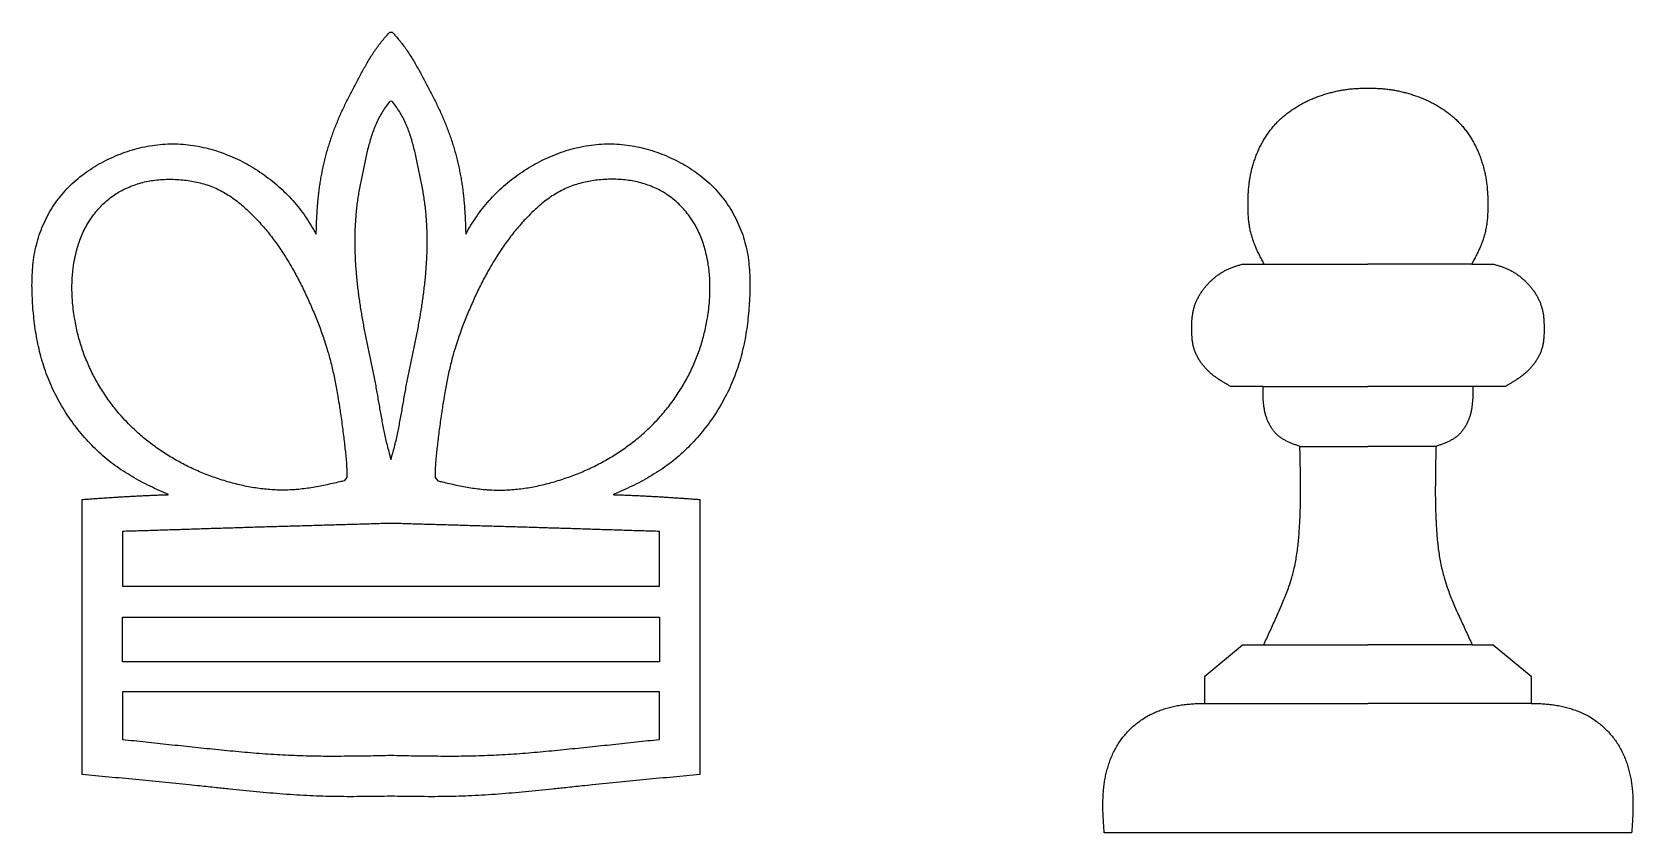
# Model space of a CAD drawing. Header units: millimetres. Extents: x 2 to 49.4, y 1.8 to 34.9.
# Drawn here: x 20.67 to 48.66, y 20.86 to 34.86 of the extents above; entities that cross this region are included whole.
import ezdxf

# ---------------------------------------------------------------- set-up
doc = ezdxf.new("R2010")
doc.units = ezdxf.units.MM
doc.layers.add('Layer1', color=1, linetype='Continuous')

msp = doc.modelspace()

# ---------------------------------------------------------------- linework, layer by layer
at = {"layer": 'Layer1'}
for points in [[(32.349, 26.687), (32.349, 21.879, 0.000035), (32.114, 21.857, 0.000106), (31.88, 21.835, 0.000177), (31.645, 21.813, 0.000248), (31.411, 21.791, 0.000318), (31.176, 21.768, 0.000389), (30.942, 21.745, 0.000459), (30.707, 21.722, 0.00053), (30.473, 21.698, 0.000585), (30.289, 21.679, 0.000213), (30.004, 21.649, -0.000358), (29.769, 21.624, -0.000928), (29.535, 21.6, -0.001499), (29.3, 21.577, -0.002071), (29.065, 21.556, -0.002644), (28.83, 21.537, -0.003218), (28.595, 21.521, -0.003792), (28.36, 21.508, -0.004362), (28.141, 21.499, -0.004097), (27.89, 21.493, -0.003184), (27.654, 21.492, -0.002272), (27.418, 21.493, -0.001363), (27.183, 21.495, -0.000454), (26.947, 21.499, -0.000454), (26.711, 21.495, -0.001363), (26.476, 21.493, -0.002272), (26.24, 21.492, -0.003184), (26.004, 21.493, -0.004097), (25.753, 21.499, -0.004362), (25.534, 21.508, -0.003792), (25.299, 21.521, -0.003218), (25.064, 21.537, -0.002644), (24.829, 21.556, -0.002071), (24.594, 21.577, -0.001499), (24.359, 21.6, -0.000928), (24.125, 21.624, -0.000358), (23.89, 21.649, 0.000213), (23.605, 21.679, 0.000585), (23.421, 21.698, 0.00053), (23.187, 21.722, 0.000459), (22.952, 21.745, 0.000389), (22.718, 21.768, 0.000318), (22.483, 21.791, 0.000248), (22.249, 21.813, 0.000177), (22.014, 21.835, 0.000106), (21.78, 21.857, 0.000035), (21.545, 21.879), (21.545, 26.687, -0.000037), (21.634, 26.693, -0.000111), (21.723, 26.7, -0.000185), (21.812, 26.706, -0.000259), (21.901, 26.712, -0.000333), (21.99, 26.718, -0.000407), (22.079, 26.724, -0.000481), (22.169, 26.729, -0.000555), (22.258, 26.735, -0.00063), (22.347, 26.74, -0.000704), (22.436, 26.745, -0.000778), (22.525, 26.75, -0.000852), (22.614, 26.754, -0.000926), (22.703, 26.758, -0.000975), (22.792, 26.762, -0.00095), (22.881, 26.766, -0.00092), (22.97, 26.769, -0.00089), (23.059, 26.771, -0.004508), (22.896, 26.844, -0.006452), (22.734, 26.92, -0.008413), (22.575, 27, -0.010376), (22.419, 27.087, -0.012311), (22.268, 27.18, -0.014002), (22.121, 27.281, -0.013974), (21.98, 27.392, -0.013575), (21.844, 27.51, -0.013243), (21.714, 27.636, -0.012981), (21.59, 27.768, -0.012789), (21.474, 27.908, -0.01267), (21.364, 28.053, -0.012623), (21.262, 28.203, -0.012649), (21.168, 28.359, -0.012748), (21.082, 28.519, -0.012921), (21.004, 28.682, -0.013166), (20.936, 28.848, -0.0131), (20.876, 29.018, -0.0123), (20.826, 29.189, -0.011437), (20.783, 29.362, -0.01055), (20.748, 29.538, -0.009653), (20.721, 29.714, -0.008761), (20.7, 29.892, -0.007881), (20.684, 30.071, -0.007369), (20.674, 30.25, -0.009295), (20.67, 30.429, -0.011748), (20.674, 30.609, -0.01427), (20.687, 30.787, -0.016823), (20.71, 30.964, -0.019319), (20.747, 31.138, -0.020277), (20.797, 31.31, -0.020057), (20.862, 31.478, -0.020076), (20.94, 31.64, -0.02033), (21.03, 31.796, -0.020812), (21.133, 31.943, -0.021346), (21.248, 32.081, -0.020562), (21.374, 32.209, -0.019446), (21.509, 32.326, -0.018373), (21.654, 32.432, -0.017384), (21.806, 32.529, -0.016506), (21.964, 32.615, -0.015872), (22.128, 32.691, -0.016088), (22.296, 32.756, -0.016543), (22.468, 32.81, -0.017104), (22.643, 32.852, -0.017758), (22.82, 32.882, -0.018488), (22.998, 32.899, -0.019246), (23.177, 32.902, -0.018946), (23.355, 32.892, -0.018084), (23.533, 32.868, -0.017277), (23.709, 32.832, -0.016551), (23.883, 32.784, -0.015921), (24.054, 32.724, -0.015399), (24.221, 32.654, -0.014992), (24.384, 32.574, -0.014705), (24.541, 32.484, -0.014597), (24.693, 32.385, -0.014649), (24.838, 32.278, -0.014754), (24.977, 32.163, -0.01491), (25.108, 32.041, -0.015116), (25.231, 31.911, -0.015369), (25.346, 31.774, -0.015663), (25.452, 31.63, -0.012952), (25.548, 31.481, -0.006202), (25.64, 31.327, -0.001409), (25.643, 31.428, -0.001966), (25.646, 31.528, -0.002524), (25.651, 31.628, -0.003082), (25.657, 31.728, -0.003641), (25.664, 31.828, -0.004198), (25.673, 31.928, -0.004752), (25.683, 32.028, -0.005261), (25.695, 32.127, -0.005355), (25.71, 32.227, -0.005345), (25.727, 32.326, -0.005341), (25.746, 32.425, -0.005342), (25.767, 32.523, -0.00535), (25.79, 32.621, -0.005362), (25.815, 32.718, -0.00538), (25.842, 32.815, -0.005404), (25.871, 32.911, -0.005433), (25.903, 33.007, -0.005468), (25.936, 33.101, -0.005508), (25.971, 33.195, -0.005355), (26.009, 33.288, -0.004859), (26.048, 33.38, -0.004353), (26.089, 33.472, -0.003842), (26.132, 33.562, -0.00333), (26.176, 33.653, -0.002818), (26.221, 33.742, -0.002306), (26.266, 33.831, -0.001796), (26.313, 33.92, -0.001287), (26.36, 34.009, -0.001001), (26.408, 34.098, -0.002177), (26.456, 34.186, -0.003624), (26.506, 34.274, -0.005085), (26.556, 34.361, -0.00656), (26.609, 34.446, -0.008048), (26.664, 34.53, -0.009539), (26.722, 34.611, -0.010375), (26.783, 34.69, -0.008243), (26.847, 34.767, -0.00575), (26.913, 34.843, -0.444931), (26.981, 34.843, -0.00575), (27.047, 34.767, -0.008243), (27.111, 34.69, -0.010375), (27.172, 34.611, -0.009539), (27.23, 34.53, -0.008048), (27.285, 34.446, -0.00656), (27.338, 34.361, -0.005085), (27.388, 34.274, -0.003624), (27.438, 34.186, -0.002177), (27.486, 34.098, -0.001001), (27.534, 34.009, -0.001287), (27.581, 33.92, -0.001796), (27.628, 33.831, -0.002306), (27.673, 33.742, -0.002818), (27.718, 33.653, -0.00333), (27.762, 33.562, -0.003842), (27.805, 33.472, -0.004353), (27.846, 33.38, -0.004859), (27.885, 33.288, -0.005355), (27.923, 33.195, -0.005508), (27.958, 33.101, -0.005468), (27.991, 33.007, -0.005433), (28.023, 32.911, -0.005404), (28.052, 32.815, -0.00538), (28.079, 32.718, -0.005362), (28.104, 32.621, -0.00535), (28.128, 32.523, -0.005342), (28.148, 32.425, -0.005341), (28.167, 32.326, -0.005345), (28.184, 32.227, -0.005355), (28.199, 32.127, -0.005261), (28.211, 32.028, -0.004752), (28.221, 31.928, -0.004198), (28.23, 31.828, -0.003641), (28.237, 31.728, -0.003082), (28.243, 31.628, -0.002524), (28.248, 31.528, -0.001966), (28.251, 31.428, -0.001409), (28.254, 31.327, -0.006202), (28.346, 31.481, -0.012952), (28.443, 31.63, -0.015663), (28.548, 31.774, -0.015369), (28.663, 31.911, -0.015116), (28.786, 32.041, -0.01491), (28.917, 32.163, -0.014754), (29.056, 32.278, -0.014649), (29.201, 32.385, -0.014597), (29.353, 32.484, -0.014705), (29.51, 32.574, -0.014992), (29.673, 32.654, -0.015399), (29.84, 32.724, -0.015921), (30.011, 32.784, -0.016551), (30.185, 32.832, -0.017277), (30.361, 32.868, -0.018084), (30.539, 32.892, -0.018946), (30.717, 32.902, -0.019246), (30.896, 32.899, -0.018488), (31.074, 32.882, -0.017758), (31.251, 32.852, -0.017104), (31.426, 32.81, -0.016543), (31.598, 32.756, -0.016088), (31.766, 32.691, -0.015872), (31.93, 32.615, -0.016506), (32.088, 32.529, -0.017384), (32.24, 32.432, -0.018373), (32.385, 32.326, -0.019446), (32.52, 32.209, -0.020562), (32.646, 32.081, -0.021346), (32.761, 31.943, -0.020812), (32.864, 31.796, -0.02033), (32.954, 31.64, -0.020076), (33.032, 31.478, -0.020057), (33.097, 31.31, -0.020277), (33.147, 31.138, -0.019319), (33.184, 30.964, -0.016823), (33.207, 30.787, -0.01427), (33.22, 30.609, -0.011748), (33.224, 30.429, -0.009295), (33.22, 30.25, -0.007369), (33.21, 30.071, -0.007881), (33.194, 29.892, -0.008761), (33.173, 29.714, -0.009653), (33.146, 29.538, -0.01055), (33.111, 29.362, -0.011437), (33.068, 29.189, -0.0123), (33.018, 29.018, -0.0131), (32.958, 28.848, -0.013166), (32.89, 28.682, -0.012921), (32.812, 28.519, -0.012748), (32.726, 28.359, -0.012649), (32.632, 28.203, -0.012623), (32.53, 28.053, -0.01267), (32.42, 27.908, -0.012789), (32.304, 27.768, -0.012981), (32.18, 27.636, -0.013243), (32.05, 27.51, -0.013575), (31.915, 27.392, -0.013974), (31.773, 27.281, -0.014002), (31.626, 27.18, -0.012311), (31.475, 27.087, -0.010376), (31.319, 27, -0.008413), (31.16, 26.92, -0.006452), (30.998, 26.844, -0.004508), (30.835, 26.771, -0.00089), (30.924, 26.769, -0.00092), (31.013, 26.766, -0.00095), (31.102, 26.762, -0.000975), (31.191, 26.758, -0.000926), (31.28, 26.754, -0.000852), (31.369, 26.75, -0.000778), (31.458, 26.745, -0.000704), (31.547, 26.74, -0.00063), (31.636, 26.735, -0.000555), (31.726, 26.729, -0.000481), (31.815, 26.724, -0.000407), (31.904, 26.718, -0.000333), (31.993, 26.712, -0.000259), (32.082, 26.706, -0.000185), (32.171, 26.7, -0.000111), (32.26, 26.693, -0.000037)], [(46.883, 23.123, -0.00649), (46.979, 23.121, -0.0078), (47.074, 23.117, -0.009083), (47.169, 23.109, -0.010078), (47.265, 23.098, -0.010908), (47.359, 23.083, -0.011807), (47.453, 23.063, -0.012771), (47.546, 23.039, -0.01379), (47.638, 23.01, -0.014848), (47.727, 22.976, -0.015922), (47.814, 22.937, -0.016783), (47.899, 22.892, -0.016666), (47.98, 22.841, -0.016508), (48.058, 22.785, -0.016454), (48.133, 22.723, -0.016504), (48.203, 22.657, -0.016657), (48.268, 22.587, -0.01691), (48.329, 22.512, -0.017075), (48.384, 22.434, -0.016351), (48.434, 22.352, -0.015508), (48.478, 22.267, -0.0147), (48.518, 22.179, -0.013945), (48.552, 22.089, -0.013257), (48.581, 21.997, -0.012644), (48.606, 21.904, -0.012112), (48.626, 21.81, -0.011664), (48.641, 21.715, -0.010864), (48.652, 21.62, -0.009636), (48.66, 21.525, -0.008367), (48.663, 21.43, -0.007076), (48.664, 21.335, -0.005778), (48.663, 21.239, -0.004483), (48.659, 21.144, -0.003195), (48.654, 21.048, -0.001913), (48.648, 20.953, -0.000637), (48.641, 20.857), (44.03, 20.857), (39.419, 20.857, -0.000637), (39.412, 20.953, -0.001913), (39.406, 21.048, -0.003195), (39.401, 21.144, -0.004483), (39.397, 21.239, -0.005778), (39.396, 21.335, -0.007076), (39.397, 21.43, -0.008367), (39.4, 21.525, -0.009636), (39.408, 21.62, -0.010864), (39.419, 21.715, -0.011664), (39.434, 21.81, -0.012112), (39.454, 21.904, -0.012644), (39.479, 21.997, -0.013257), (39.508, 22.089, -0.013945), (39.542, 22.179, -0.0147), (39.582, 22.267, -0.015508), (39.626, 22.352, -0.016351), (39.676, 22.434, -0.017075), (39.731, 22.512, -0.01691), (39.792, 22.587, -0.016657), (39.857, 22.657, -0.016504), (39.927, 22.723, -0.016454), (40.002, 22.785, -0.016508), (40.08, 22.841, -0.016666), (40.161, 22.892, -0.016783), (40.246, 22.937, -0.015922), (40.333, 22.976, -0.014848), (40.422, 23.01, -0.01379), (40.514, 23.039, -0.012771), (40.607, 23.063, -0.011807), (40.701, 23.083, -0.010908), (40.795, 23.098, -0.010078), (40.891, 23.109, -0.009083), (40.986, 23.117, -0.0078), (41.081, 23.121, -0.00649), (41.177, 23.123), (41.177, 23.597), (41.838, 24.148), (42.207, 24.148, 0.000151), (42.259, 24.259, 0.000452), (42.311, 24.371, 0.000752), (42.362, 24.483, 0.001051), (42.413, 24.596, 0.001458), (42.444, 24.663, 0.002879), (42.514, 24.822, 0.004554), (42.562, 24.936, 0.006247), (42.607, 25.05, 0.00796), (42.649, 25.166, 0.009686), (42.699, 25.324, 0.010829), (42.72, 25.402, 0.009998), (42.749, 25.522, 0.008999), (42.772, 25.643, 0.008005), (42.792, 25.765, 0.007024), (42.807, 25.887, 0.00606), (42.82, 26.011, 0.005114), (42.83, 26.134, 0.004185), (42.84, 26.32, 0.003346), (42.843, 26.382, 0.002967), (42.847, 26.505, 0.002661), (42.85, 26.629, 0.002352), (42.852, 26.752, 0.002042), (42.852, 26.876, 0.00173), (42.851, 26.999, 0.001416), (42.85, 27.122, 0.001102), (42.848, 27.245, 0.000788), (42.846, 27.368, 0.000473), (42.843, 27.492, 0.000158), (42.84, 27.615, -0.001711), (42.784, 27.635, -0.005173), (42.727, 27.655, -0.008751), (42.672, 27.677, -0.012494), (42.618, 27.701, -0.016396), (42.567, 27.728, -0.020369), (42.517, 27.758, -0.024197), (42.471, 27.792, -0.025345), (42.428, 27.832, -0.023223), (42.389, 27.875, -0.021307), (42.354, 27.922, -0.019682), (42.322, 27.973, -0.018376), (42.294, 28.026, -0.017395), (42.27, 28.081, -0.016743), (42.25, 28.137, -0.016308), (42.233, 28.194, -0.014903), (42.221, 28.252, -0.013061), (42.211, 28.31, -0.011107), (42.205, 28.368, -0.0091), (42.2, 28.426, -0.007079), (42.198, 28.485, -0.005065), (42.197, 28.543, -0.003066), (42.197, 28.602, -0.00108), (42.198, 28.661), (41.632, 28.661, -0.001), (41.579, 28.691, -0.003003), (41.527, 28.722, -0.005015), (41.475, 28.753, -0.007036), (41.424, 28.786, -0.009055), (41.374, 28.82, -0.011048), (41.325, 28.856, -0.012976), (41.257, 28.913, -0.014535), (41.233, 28.936, -0.014824), (41.19, 28.98, -0.015108), (41.15, 29.027, -0.01557), (41.112, 29.077, -0.016206), (41.078, 29.128, -0.01701), (41.048, 29.182, -0.017973), (41.021, 29.237, -0.019079), (40.999, 29.294, -0.020299), (40.98, 29.354, -0.019407), (40.968, 29.411, -0.015865), (40.959, 29.471, -0.012275), (40.954, 29.531, -0.008744), (40.951, 29.592, -0.005296), (40.95, 29.653, -0.004725), (40.95, 29.714, -0.007056), (40.952, 29.776, -0.009442), (40.955, 29.836, -0.011884), (40.961, 29.897, -0.014354), (40.97, 29.957, -0.016792), (40.983, 30.015, -0.017539), (41, 30.074, -0.016702), (41.021, 30.131, -0.015919), (41.046, 30.187, -0.01521), (41.074, 30.241, -0.014586), (41.106, 30.294, -0.014055), (41.141, 30.345, -0.013621), (41.178, 30.394, -0.013289), (41.218, 30.441, -0.01306), (41.261, 30.486, -0.012945), (41.295, 30.519, -0.013126), (41.352, 30.569, -0.013437), (41.401, 30.606, -0.013778), (41.451, 30.64, -0.014143), (41.503, 30.672, -0.014525), (41.557, 30.7, -0.014916), (41.611, 30.725, -0.013194), (41.668, 30.747, -0.009389), (41.725, 30.767, -0.005607), (41.783, 30.785, -0.001863), (41.842, 30.801), (42.215, 30.801, -0.001201), (42.176, 30.875, -0.003615), (42.138, 30.949, -0.006061), (42.101, 31.024, -0.008552), (42.067, 31.099, -0.011081), (42.036, 31.176, -0.013616), (42.009, 31.253, -0.015276), (41.986, 31.332, -0.013964), (41.968, 31.413, -0.012402), (41.954, 31.494, -0.010879), (41.944, 31.577, -0.009413), (41.938, 31.66, -0.008006), (41.934, 31.743, -0.006658), (41.933, 31.826, -0.005723), (41.933, 31.91, -0.006321), (41.936, 31.993, -0.007082), (41.941, 32.075, -0.007836), (41.948, 32.158, -0.008573), (41.958, 32.24, -0.009283), (41.971, 32.321, -0.009955), (41.987, 32.403, -0.010292), (42.007, 32.484, -0.010372), (42.03, 32.564, -0.010504), (42.056, 32.644, -0.010686), (42.086, 32.722, -0.010916), (42.119, 32.799, -0.011193), (42.155, 32.875, -0.011515), (42.195, 32.948, -0.011879), (42.238, 33.02, -0.012282), (42.284, 33.09, -0.012719), (42.334, 33.156, -0.013185), (42.387, 33.22, -0.013388), (42.444, 33.282, -0.012924), (42.503, 33.34, -0.012444), (42.565, 33.394, -0.011988), (42.63, 33.446, -0.011562), (42.698, 33.495, -0.011172), (42.767, 33.54, -0.01082), (42.838, 33.583, -0.010419), (42.911, 33.622, -0.009968), (42.986, 33.659, -0.009516), (43.061, 33.692, -0.009069), (43.138, 33.723, -0.00863), (43.217, 33.75, -0.008204), (43.296, 33.776, -0.008075), (43.375, 33.798, -0.008443), (43.456, 33.818, -0.008842), (43.537, 33.835, -0.009263), (43.618, 33.849, -0.009704), (43.7, 33.861, -0.009662), (43.782, 33.868, -0.00844), (43.865, 33.873, -0.007154), (43.947, 33.876, -0.005864), (44.03, 33.876, -0.005864), (44.113, 33.876, -0.007154), (44.195, 33.873, -0.00844), (44.278, 33.868, -0.009662), (44.36, 33.861, -0.009704), (44.442, 33.849, -0.009263), (44.523, 33.835, -0.008842), (44.604, 33.818, -0.008443), (44.685, 33.798, -0.008075), (44.764, 33.776, -0.008204), (44.843, 33.75, -0.00863), (44.922, 33.723, -0.009069), (44.999, 33.692, -0.009516), (45.074, 33.659, -0.009968), (45.149, 33.622, -0.010419), (45.222, 33.583, -0.01082), (45.293, 33.54, -0.011172), (45.362, 33.495, -0.011562), (45.43, 33.446, -0.011988), (45.495, 33.394, -0.012444), (45.557, 33.34, -0.012924), (45.616, 33.282, -0.013388), (45.673, 33.22, -0.013185), (45.726, 33.156, -0.012719), (45.776, 33.09, -0.012282), (45.822, 33.02, -0.011879), (45.865, 32.948, -0.011515), (45.905, 32.875, -0.011193), (45.941, 32.799, -0.010916), (45.974, 32.722, -0.010686), (46.004, 32.644, -0.010504), (46.03, 32.564, -0.010372), (46.053, 32.484, -0.010292), (46.073, 32.403, -0.009955), (46.089, 32.321, -0.009283), (46.102, 32.24, -0.008573), (46.112, 32.158, -0.007836), (46.119, 32.075, -0.007082), (46.124, 31.993, -0.006321), (46.127, 31.91, -0.005723), (46.127, 31.826, -0.006658), (46.126, 31.743, -0.008006), (46.122, 31.66, -0.009413), (46.116, 31.577, -0.010879), (46.106, 31.494, -0.012402), (46.092, 31.413, -0.013964), (46.074, 31.332, -0.015276), (46.051, 31.253, -0.013616), (46.024, 31.176, -0.011081), (45.993, 31.099, -0.008552), (45.959, 31.024, -0.006061), (45.922, 30.949, -0.003615), (45.884, 30.875, -0.001201), (45.845, 30.801), (46.218, 30.801, -0.001863), (46.277, 30.785, -0.005607), (46.335, 30.767, -0.009389), (46.392, 30.747, -0.013194), (46.449, 30.725, -0.014916), (46.504, 30.7, -0.014525), (46.557, 30.672, -0.014143), (46.609, 30.64, -0.013778), (46.659, 30.606, -0.013437), (46.708, 30.569, -0.013126), (46.765, 30.519, -0.012945), (46.799, 30.486, -0.01306), (46.842, 30.441, -0.013289), (46.882, 30.394, -0.013621), (46.919, 30.345, -0.014055), (46.954, 30.294, -0.014586), (46.986, 30.241, -0.01521), (47.014, 30.187, -0.015919), (47.039, 30.131, -0.016702), (47.06, 30.074, -0.017539), (47.077, 30.015, -0.016792), (47.09, 29.957, -0.014354), (47.099, 29.897, -0.011884), (47.105, 29.836, -0.009442), (47.108, 29.776, -0.007056), (47.11, 29.714, -0.004725), (47.11, 29.653, -0.005296), (47.109, 29.592, -0.008744), (47.106, 29.531, -0.012275), (47.101, 29.471, -0.015865), (47.092, 29.411, -0.019407), (47.08, 29.354, -0.020299), (47.061, 29.294, -0.019079), (47.039, 29.237, -0.017973), (47.012, 29.182, -0.01701), (46.982, 29.128, -0.016206), (46.948, 29.077, -0.01557), (46.91, 29.027, -0.015108), (46.87, 28.98, -0.014824), (46.827, 28.936, -0.014535), (46.803, 28.913, -0.012976), (46.735, 28.856, -0.011048), (46.686, 28.82, -0.009055), (46.636, 28.786, -0.007036), (46.585, 28.753, -0.005015), (46.533, 28.722, -0.003003), (46.481, 28.691, -0.001), (46.428, 28.661), (45.862, 28.661, -0.00108), (45.863, 28.602, -0.003066), (45.863, 28.543, -0.005065), (45.862, 28.485, -0.007079), (45.86, 28.426, -0.0091), (45.855, 28.368, -0.011107), (45.849, 28.31, -0.013061), (45.839, 28.252, -0.014903), (45.827, 28.194, -0.016308), (45.81, 28.137, -0.016743), (45.79, 28.081, -0.017395), (45.766, 28.026, -0.018376), (45.738, 27.973, -0.019682), (45.706, 27.922, -0.021307), (45.671, 27.875, -0.023223), (45.632, 27.832, -0.025345), (45.589, 27.792, -0.024197), (45.543, 27.758, -0.020369), (45.493, 27.728, -0.016396), (45.442, 27.701, -0.012494), (45.388, 27.677, -0.008751), (45.333, 27.655, -0.005173), (45.276, 27.635, -0.001711), (45.22, 27.615, 0.000158), (45.217, 27.492, 0.000473), (45.214, 27.368, 0.000788), (45.212, 27.245, 0.001102), (45.21, 27.122, 0.001416), (45.209, 26.999, 0.00173), (45.208, 26.876, 0.002042), (45.208, 26.752, 0.002352), (45.21, 26.629, 0.002661), (45.213, 26.505, 0.002967), (45.217, 26.382, 0.003346), (45.22, 26.32, 0.004185), (45.23, 26.134, 0.005114), (45.24, 26.011, 0.00606), (45.253, 25.887, 0.007024), (45.268, 25.765, 0.008005), (45.288, 25.643, 0.008999), (45.311, 25.522, 0.009998), (45.34, 25.402, 0.010829), (45.361, 25.324, 0.009686), (45.411, 25.166, 0.00796), (45.453, 25.05, 0.006247), (45.498, 24.936, 0.004554), (45.546, 24.822, 0.002879), (45.616, 24.663, 0.001458), (45.647, 24.596, 0.001051), (45.698, 24.483, 0.000752), (45.749, 24.371, 0.000452), (45.801, 24.259, 0.000151), (45.853, 24.148), (46.222, 24.148), (46.883, 23.597)], [(26.947, 27.385, 0.003852), (26.978, 27.495, 0.004582), (27.008, 27.605, 0.005206), (27.035, 27.716, 0.004644), (27.06, 27.828, 0.003747), (27.083, 27.94, 0.002851), (27.104, 28.052, 0.001956), (27.125, 28.165, 0.001063), (27.145, 28.278, 0.000172), (27.164, 28.39, -0.000718), (27.184, 28.503, -0.001609), (27.204, 28.616, -0.002298), (27.225, 28.728, -0.001914), (27.248, 28.841, -0.001373), (27.27, 28.953, -0.000832), (27.294, 29.065, -0.000291), (27.317, 29.177, 0.000251), (27.341, 29.289, 0.000793), (27.364, 29.401, 0.001335), (27.387, 29.513, 0.001864), (27.409, 29.625, 0.002156), (27.431, 29.738, 0.002362), (27.451, 29.85, 0.002567), (27.47, 29.963, 0.002771), (27.488, 30.076, 0.002974), (27.504, 30.189, 0.003174), (27.52, 30.303, 0.003372), (27.533, 30.416, 0.003567), (27.546, 30.531, 0.003761), (27.556, 30.645, 0.00396), (27.565, 30.76, 0.004165), (27.572, 30.875, 0.004376), (27.577, 30.989, 0.004592), (27.58, 31.104, 0.004813), (27.58, 31.219, 0.00504), (27.579, 31.334, 0.005272), (27.575, 31.449, 0.005509), (27.569, 31.563, 0.00575), (27.56, 31.677, 0.005995), (27.548, 31.79, 0.006227), (27.534, 31.904, 0.005625), (27.517, 32.016, 0.004532), (27.497, 32.129, 0.003428), (27.476, 32.241, 0.002322), (27.453, 32.354, 0.001221), (27.43, 32.466, 0.001013), (27.406, 32.579, 0.002951), (27.381, 32.692, 0.005003), (27.355, 32.805, 0.007099), (27.325, 32.917, 0.009259), (27.293, 33.027, 0.011486), (27.255, 33.135, 0.013763), (27.213, 33.241, 0.016045), (27.165, 33.344, 0.017116), (27.109, 33.443, 0.013747), (27.048, 33.538, 0.009969), (26.982, 33.632, 0.504134), (26.913, 33.632, 0.009969), (26.846, 33.538, 0.013747), (26.785, 33.443, 0.017116), (26.729, 33.344, 0.016045), (26.681, 33.241, 0.013763), (26.639, 33.135, 0.011486), (26.602, 33.027, 0.009259), (26.569, 32.917, 0.007099), (26.539, 32.805, 0.005003), (26.513, 32.692, 0.002951), (26.488, 32.579, 0.001013), (26.464, 32.466, 0.001221), (26.441, 32.354, 0.002322), (26.418, 32.241, 0.003428), (26.397, 32.129, 0.004532), (26.377, 32.016, 0.005625), (26.36, 31.904, 0.006227), (26.346, 31.79, 0.005995), (26.334, 31.677, 0.00575), (26.326, 31.563, 0.005509), (26.319, 31.449, 0.005272), (26.315, 31.334, 0.00504), (26.314, 31.219, 0.004813), (26.314, 31.104, 0.004592), (26.317, 30.989, 0.004376), (26.322, 30.875, 0.004165), (26.329, 30.76, 0.00396), (26.338, 30.645, 0.003761), (26.348, 30.531, 0.003567), (26.361, 30.416, 0.003372), (26.374, 30.303, 0.003174), (26.39, 30.189, 0.002974), (26.406, 30.076, 0.002771), (26.424, 29.963, 0.002567), (26.443, 29.85, 0.002362), (26.464, 29.738, 0.002156), (26.485, 29.625, 0.001864), (26.507, 29.513, 0.001335), (26.53, 29.401, 0.000793), (26.553, 29.289, 0.000251), (26.577, 29.177, -0.000291), (26.6, 29.065, -0.000832), (26.624, 28.953, -0.001373), (26.646, 28.841, -0.001914), (26.669, 28.728, -0.002298), (26.69, 28.616, -0.001609), (26.71, 28.503, -0.000718), (26.73, 28.39, 0.000172), (26.749, 28.278, 0.001063), (26.769, 28.165, 0.001956), (26.79, 28.052, 0.002851), (26.811, 27.94, 0.003747), (26.834, 27.828, 0.004644), (26.859, 27.716, 0.005206), (26.886, 27.605, 0.004582), (26.916, 27.495)], [(26.126, 27.011, -0.000299), (26.05, 26.994, -0.001766), (25.926, 26.966, -0.00336), (25.802, 26.939, -0.004971), (25.678, 26.914, -0.0066), (25.553, 26.892, -0.008245), (25.428, 26.874, -0.009892), (25.303, 26.861, -0.011346), (25.229, 26.855, -0.011206), (25.052, 26.85, -0.010687), (24.926, 26.853, -0.010175), (24.8, 26.862, -0.009675), (24.674, 26.875, -0.009191), (24.548, 26.893, -0.008728), (24.423, 26.916, -0.008289), (24.298, 26.943, -0.007873), (24.174, 26.974, -0.007484), (24.061, 27.006, -0.007356), (23.929, 27.048, -0.007412), (23.808, 27.09, -0.00748), (23.688, 27.136, -0.007558), (23.57, 27.185, -0.007647), (23.454, 27.238, -0.007745), (23.339, 27.294, -0.007853), (23.226, 27.354, -0.00797), (23.115, 27.418, -0.008096), (23.007, 27.484, -0.008229), (22.901, 27.555, -0.008369), (22.797, 27.629, -0.008515), (22.695, 27.706, -0.008666), (22.597, 27.786, -0.00882), (22.501, 27.87, -0.008977), (22.409, 27.958, -0.009113), (22.357, 28.009, -0.009092), (22.233, 28.143, -0.009052), (22.15, 28.24, -0.009032), (22.071, 28.34, -0.009031), (21.995, 28.443, -0.009049), (21.924, 28.548, -0.009087), (21.856, 28.656, -0.009143), (21.792, 28.767, -0.009219), (21.732, 28.879, -0.009312), (21.677, 28.994, -0.009424), (21.626, 29.11, -0.009553), (21.579, 29.228, -0.009698), (21.54, 29.341, -0.009654), (21.5, 29.469, -0.009449), (21.468, 29.591, -0.009239), (21.44, 29.714, -0.009028), (21.417, 29.839, -0.00884), (21.402, 29.933, -0.009183), (21.383, 30.089, -0.009768), (21.374, 30.216, -0.010375), (21.369, 30.342, -0.010998), (21.37, 30.469, -0.01163), (21.376, 30.596, -0.012261), (21.389, 30.722, -0.012887), (21.402, 30.812, -0.013661), (21.434, 30.973, -0.014592), (21.466, 31.096, -0.015636), (21.507, 31.217, -0.016779), (21.554, 31.335, -0.017995), (21.61, 31.449, -0.019244), (21.697, 31.594, -0.02017), (21.747, 31.663, -0.020178), (21.828, 31.761, -0.020313), (21.916, 31.853, -0.02065), (22.012, 31.937, -0.021179), (22.115, 32.013, -0.021854), (22.206, 32.069, -0.021312), (22.337, 32.136, -0.020088), (22.455, 32.183, -0.018982), (22.576, 32.221, -0.018032), (22.7, 32.25, -0.017262), (22.817, 32.269, -0.016373), (22.951, 32.281, -0.015251), (23.078, 32.284, -0.014097), (23.204, 32.28, -0.012946), (23.339, 32.269, -0.013198), (23.457, 32.252, -0.015354), (23.581, 32.228, -0.017691), (23.703, 32.195, -0.020161), (23.827, 32.152, -0.020619), (23.937, 32.102, -0.01865), (24.048, 32.042, -0.016668), (24.155, 31.974, -0.01475), (24.258, 31.899, -0.012939), (24.357, 31.818, -0.011252), (24.452, 31.732, -0.009686), (24.568, 31.617, -0.008518), (24.631, 31.549, -0.008162), (24.716, 31.454, -0.007832), (24.797, 31.357, -0.007487), (24.875, 31.257, -0.007132), (24.949, 31.155, -0.006768), (25.021, 31.051, -0.0064), (25.09, 30.946, -0.006031), (25.138, 30.868, -0.005702), (25.22, 30.73, -0.005382), (25.282, 30.62, -0.005056), (25.341, 30.509, -0.004726), (25.398, 30.396, -0.004394), (25.453, 30.282, -0.004062), (25.53, 30.113, -0.003809), (25.558, 30.05, -0.003971), (25.608, 29.933, -0.004215), (25.655, 29.815, -0.004486), (25.701, 29.696, -0.004789), (25.745, 29.578, -0.005127), (25.785, 29.459, -0.005504), (25.833, 29.309, -0.005759), (25.858, 29.222, -0.005557), (25.89, 29.103, -0.005233), (25.919, 28.984, -0.004819), (25.946, 28.864, -0.004332), (25.971, 28.742, -0.003793), (25.995, 28.617, -0.003224), (26.017, 28.489, -0.002647), (26.045, 28.313, -0.002151), (26.06, 28.221, -0.00195), (26.08, 28.081, -0.001881), (26.099, 27.942, -0.001922), (26.116, 27.805, -0.002086), (26.132, 27.673, -0.002418), (26.146, 27.549, -0.003017), (26.158, 27.436, -0.004107), (26.169, 27.298, -0.005882), (26.172, 27.251, -0.006861), (26.175, 27.181, -0.006903), (26.176, 27.122, -0.005391), (26.175, 27.07)], [(27.768, 27.011, 0.000299), (27.844, 26.994, 0.001766), (27.968, 26.966, 0.00336), (28.092, 26.939, 0.004971), (28.216, 26.914, 0.0066), (28.341, 26.892, 0.008245), (28.466, 26.874, 0.009892), (28.591, 26.861, 0.011346), (28.665, 26.855, 0.011206), (28.842, 26.85, 0.010687), (28.968, 26.853, 0.010175), (29.094, 26.862, 0.009675), (29.22, 26.875, 0.009191), (29.346, 26.893, 0.008728), (29.471, 26.916, 0.008289), (29.596, 26.943, 0.007873), (29.72, 26.974, 0.007484), (29.833, 27.006, 0.007356), (29.965, 27.048, 0.007412), (30.086, 27.09, 0.00748), (30.206, 27.136, 0.007558), (30.324, 27.185, 0.007647), (30.44, 27.238, 0.007745), (30.555, 27.294, 0.007853), (30.668, 27.354, 0.00797), (30.779, 27.418, 0.008096), (30.887, 27.484, 0.008229), (30.994, 27.555, 0.008369), (31.097, 27.629, 0.008515), (31.199, 27.706, 0.008666), (31.297, 27.786, 0.00882), (31.393, 27.87, 0.008977), (31.485, 27.958, 0.009113), (31.537, 28.009, 0.009092), (31.661, 28.143, 0.009052), (31.744, 28.24, 0.009032), (31.823, 28.34, 0.009031), (31.899, 28.443, 0.009049), (31.97, 28.548, 0.009087), (32.038, 28.656, 0.009143), (32.102, 28.767, 0.009219), (32.162, 28.879, 0.009312), (32.217, 28.994, 0.009424), (32.268, 29.11, 0.009553), (32.315, 29.228, 0.009698), (32.354, 29.341, 0.009654), (32.394, 29.469, 0.009449), (32.426, 29.591, 0.009239), (32.454, 29.714, 0.009028), (32.477, 29.839, 0.00884), (32.492, 29.933, 0.009183), (32.511, 30.089, 0.009768), (32.52, 30.216, 0.010375), (32.525, 30.342, 0.010998), (32.524, 30.469, 0.01163), (32.518, 30.596, 0.012261), (32.505, 30.722, 0.012887), (32.492, 30.812, 0.013661), (32.46, 30.973, 0.014592), (32.428, 31.096, 0.015636), (32.388, 31.217, 0.016779), (32.34, 31.335, 0.017995), (32.284, 31.449, 0.019244), (32.197, 31.594, 0.02017), (32.147, 31.663, 0.020178), (32.066, 31.761, 0.020313), (31.978, 31.853, 0.02065), (31.882, 31.937, 0.021179), (31.779, 32.013, 0.021854), (31.688, 32.069, 0.021312), (31.557, 32.136, 0.020088), (31.439, 32.183, 0.018982), (31.318, 32.221, 0.018032), (31.194, 32.25, 0.017262), (31.077, 32.269, 0.016373), (30.943, 32.281, 0.015251), (30.816, 32.284, 0.014097), (30.69, 32.28, 0.012946), (30.555, 32.269, 0.013198), (30.438, 32.252, 0.015354), (30.313, 32.228, 0.017691), (30.191, 32.195, 0.020161), (30.067, 32.152, 0.020619), (29.957, 32.102, 0.01865), (29.846, 32.042, 0.016668), (29.739, 31.974, 0.01475), (29.636, 31.899, 0.012939), (29.537, 31.818, 0.011252), (29.442, 31.732, 0.009686), (29.326, 31.617, 0.008518), (29.263, 31.549, 0.008162), (29.178, 31.454, 0.007832), (29.097, 31.357, 0.007487), (29.019, 31.257, 0.007132), (28.945, 31.155, 0.006768), (28.873, 31.051, 0.0064), (28.804, 30.946, 0.006031), (28.756, 30.868, 0.005702), (28.674, 30.73, 0.005382), (28.612, 30.62, 0.005056), (28.553, 30.509, 0.004726), (28.496, 30.396, 0.004394), (28.441, 30.282, 0.004062), (28.364, 30.113, 0.003809), (28.336, 30.05, 0.003971), (28.286, 29.933, 0.004215), (28.239, 29.815, 0.004486), (28.193, 29.696, 0.004789), (28.15, 29.578, 0.005127), (28.109, 29.459, 0.005504), (28.061, 29.309, 0.005759), (28.036, 29.222, 0.005557), (28.004, 29.103, 0.005233), (27.975, 28.984, 0.004819), (27.948, 28.864, 0.004332), (27.923, 28.742, 0.003793), (27.899, 28.617, 0.003224), (27.877, 28.489, 0.002647), (27.849, 28.313, 0.002151), (27.835, 28.221, 0.00195), (27.814, 28.081, 0.001881), (27.795, 27.942, 0.001922), (27.778, 27.805, 0.002086), (27.762, 27.673, 0.002418), (27.748, 27.549, 0.003017), (27.736, 27.436, 0.004107), (27.725, 27.298, 0.005882), (27.722, 27.251, 0.006861), (27.719, 27.181, 0.006903), (27.718, 27.122, 0.005391), (27.719, 27.07)], [(26.947, 25.172), (31.643, 25.172), (31.643, 26.128, 0.000007), (31.367, 26.136, 0.000017), (31.091, 26.145, 0.000027), (30.815, 26.154, 0.000037), (30.538, 26.162, 0.000047), (30.262, 26.171, 0.000057), (29.986, 26.18, 0.000067), (29.71, 26.188, 0.000077), (29.433, 26.197, 0.000087), (29.157, 26.205, 0.000085), (28.881, 26.213, 0.000075), (28.605, 26.221, 0.000065), (28.328, 26.229, 0.000054), (28.052, 26.237, 0.000044), (27.776, 26.245, 0.000033), (27.5, 26.253, 0.000023), (27.223, 26.261, 0.000012), (26.947, 26.269, 0.000012), (26.671, 26.261, 0.000023), (26.394, 26.253, 0.000033), (26.118, 26.245, 0.000044), (25.842, 26.237, 0.000054), (25.566, 26.229, 0.000065), (25.289, 26.221, 0.000075), (25.013, 26.213, 0.000085), (24.737, 26.205, 0.000087), (24.461, 26.197, 0.000077), (24.184, 26.188, 0.000067), (23.908, 26.18, 0.000057), (23.632, 26.171, 0.000047), (23.356, 26.162, 0.000037), (23.079, 26.154, 0.000027), (22.803, 26.145, 0.000017), (22.527, 26.136, 0.000007), (22.251, 26.128), (22.251, 25.172)], [(26.947, 23.327), (22.251, 23.327), (22.251, 22.492, 0.000011), (22.454, 22.471, 0.000019), (22.658, 22.449, 0.000028), (22.862, 22.427, 0.000036), (23.065, 22.406, 0.000045), (23.269, 22.384, 0.000053), (23.472, 22.363, 0.000216), (23.676, 22.342, 0.000639), (23.88, 22.321, 0.001067), (24.084, 22.3, 0.001495), (24.288, 22.281, 0.001924), (24.492, 22.263, 0.002353), (24.696, 22.247, 0.002784), (24.9, 22.233, 0.003214), (25.105, 22.221, 0.00358), (25.309, 22.213, 0.003303), (25.513, 22.207, 0.002862), (25.718, 22.203, 0.00242), (25.923, 22.202, 0.001979), (26.128, 22.203, 0.001538), (26.332, 22.205, 0.001098), (26.537, 22.208, 0.000659), (26.742, 22.211, 0.000219), (26.947, 22.216, 0.000219), (27.152, 22.211, 0.000659), (27.357, 22.208, 0.001098), (27.562, 22.205, 0.001538), (27.767, 22.203, 0.001979), (27.971, 22.202, 0.00242), (28.176, 22.203, 0.002862), (28.381, 22.207, 0.003303), (28.585, 22.213, 0.00358), (28.79, 22.221, 0.003214), (28.994, 22.233, 0.002784), (29.198, 22.247, 0.002353), (29.402, 22.263, 0.001924), (29.606, 22.281, 0.001495), (29.81, 22.3, 0.001067), (30.014, 22.321, 0.000639), (30.218, 22.342, 0.000216), (30.422, 22.363, 0.000053), (30.625, 22.384, 0.000045), (30.829, 22.406, 0.000036), (31.033, 22.427, 0.000028), (31.236, 22.449, 0.000019), (31.44, 22.471, 0.000011), (31.643, 22.492), (31.643, 23.327)]]:
    msp.add_lwpolyline(points, format="xyb", close=True, dxfattribs=at)
for points in [[(42.215, 30.801), (44.03, 30.801)], [(45.845, 30.801), (44.03, 30.801)], [(42.198, 28.661), (44.03, 28.661)], [(45.862, 28.661), (44.03, 28.661)], [(42.84, 27.615), (44.03, 27.615)], [(45.22, 27.615), (44.03, 27.615)], [(42.207, 24.148), (44.03, 24.148)], [(45.853, 24.148), (44.03, 24.148)], [(41.177, 23.123), (44.03, 23.123)], [(46.883, 23.123), (44.03, 23.123)]]:
    msp.add_lwpolyline(points, dxfattribs=at)
msp.add_lwpolyline([(22.251, 23.849), (22.251, 24.627), (26.947, 24.627), (31.643, 24.627), (31.643, 23.849), (26.947, 23.849)], close=True, dxfattribs=at)

doc.saveas('drawing.dxf')
